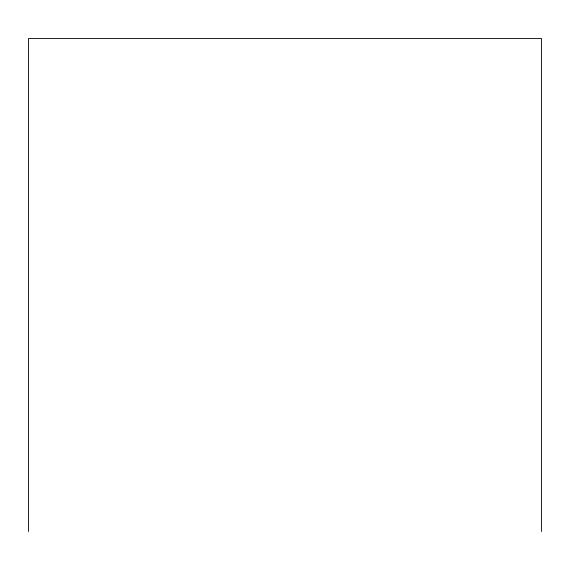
<?xml version="1.0" encoding="UTF-8"?>
<svg xmlns="http://www.w3.org/2000/svg" width="570" height="570" viewBox="0 0 570 570"><rect width="100%" height="100%" fill="white"/><g stroke="black" fill="none" stroke-linecap="round" stroke-linejoin="round"><path stroke-width="0.85" d="M541.5 531.468L541.5 38.532L28.5 38.532L28.5 531.468"/></g></svg>
